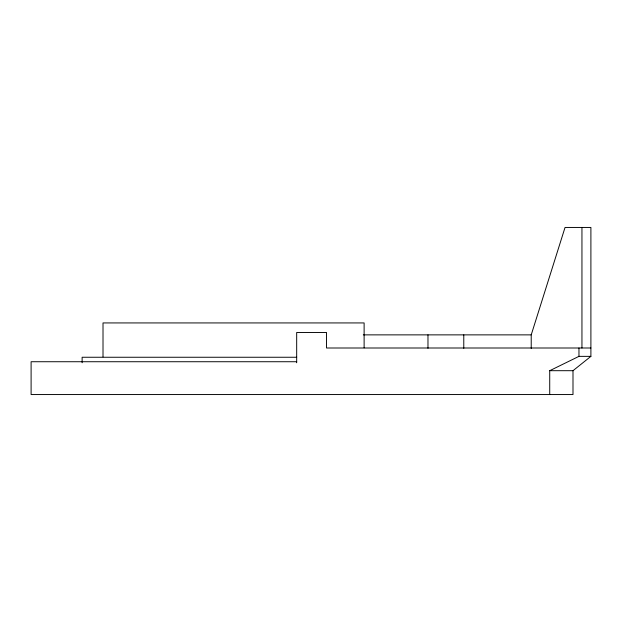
<?xml version="1.0" encoding="UTF-8"?>
<svg xmlns="http://www.w3.org/2000/svg" width="622" height="622" viewBox="0 0 622 622"><rect width="100%" height="100%" fill="white"/><g stroke="black" fill="none" stroke-linecap="round" stroke-linejoin="round"><path stroke-width="0.93" d="M549.724 394.55L549.724 370.696L572.994 370.696L590.9 356.359L590.9 227.45L565.04 227.45L531.219 334.869L531.219 348.413M549.724 370.696L578.965 356.359L590.9 356.359M363.295 334.869L531.071 334.869M590.9 348.001L326.519 348.001L326.519 332.482L296.678 332.482L296.678 362.758M296.678 357.253L82.127 357.253L82.127 362.758M296.678 361.732L31.1 361.732L31.1 394.55L572.994 394.55L572.994 370.696M581.951 227.45L581.951 348.001M578.965 348.001L578.965 356.359M463.779 334.869L463.779 348.297M427.975 334.869L427.975 348.297M364.119 347.83L364.119 322.935L103.011 322.935L103.011 356.88"/></g></svg>
